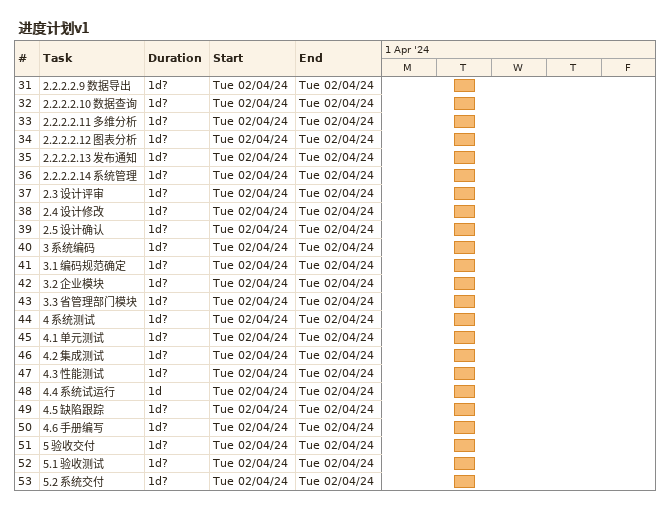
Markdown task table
进度计划v1

| ID | Task | Duration | Start | Finish |
|---|---|---|---|---|
| 31 | 2.2.2.2.9 数据导出 | 1d? | 2024-04-02 | 2024-04-02 |
| 32 | 2.2.2.2.10 数据查询 | 1d? | 2024-04-02 | 2024-04-02 |
| 33 | 2.2.2.2.11 多维分析 | 1d? | 2024-04-02 | 2024-04-02 |
| 34 | 2.2.2.2.12 图表分析 | 1d? | 2024-04-02 | 2024-04-02 |
| 35 | 2.2.2.2.13 发布通知 | 1d? | 2024-04-02 | 2024-04-02 |
| 36 | 2.2.2.2.14 系统管理 | 1d? | 2024-04-02 | 2024-04-02 |
| 37 | 2.3 设计评审 | 1d? | 2024-04-02 | 2024-04-02 |
| 38 | 2.4 设计修改 | 1d? | 2024-04-02 | 2024-04-02 |
| 39 | 2.5 设计确认 | 1d? | 2024-04-02 | 2024-04-02 |
| 40 | 3 系统编码 | 1d? | 2024-04-02 | 2024-04-02 |
| 41 | 3.1 编码规范确定 | 1d? | 2024-04-02 | 2024-04-02 |
| 42 | 3.2 企业模块 | 1d? | 2024-04-02 | 2024-04-02 |
| 43 | 3.3 省管理部门模块 | 1d? | 2024-04-02 | 2024-04-02 |
| 44 | 4 系统测试 | 1d? | 2024-04-02 | 2024-04-02 |
| 45 | 4.1 单元测试 | 1d? | 2024-04-02 | 2024-04-02 |
| 46 | 4.2 集成测试 | 1d? | 2024-04-02 | 2024-04-02 |
| 47 | 4.3 性能测试 | 1d? | 2024-04-02 | 2024-04-02 |
| 48 | 4.4 系统试运行 | 1d | 2024-04-02 | 2024-04-02 |
| 49 | 4.5 缺陷跟踪 | 1d? | 2024-04-02 | 2024-04-02 |
| 50 | 4.6 手册编写 | 1d? | 2024-04-02 | 2024-04-02 |
| 51 | 5 验收交付 | 1d? | 2024-04-02 | 2024-04-02 |
| 52 | 5.1 验收测试 | 1d? | 2024-04-02 | 2024-04-02 |
| 53 | 5.2 系统交付 | 1d? | 2024-04-02 | 2024-04-02 |
